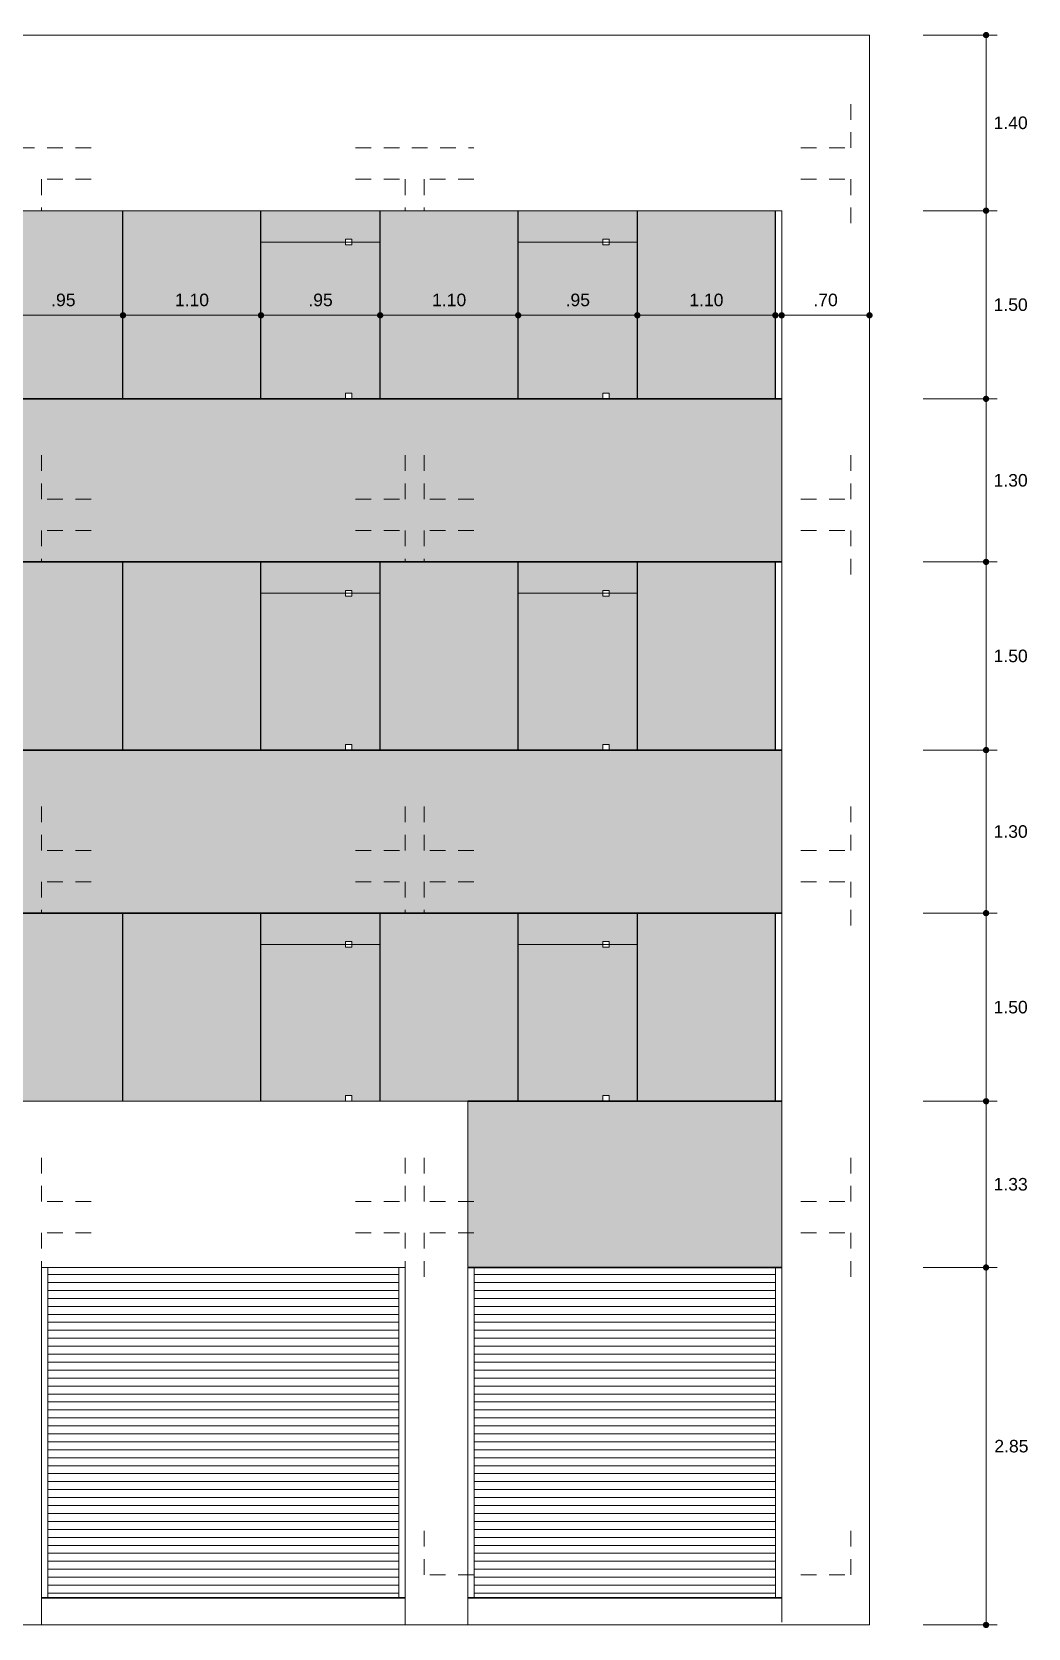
# Model space of a CAD drawing. Header units: millimetres. Extents: x 2178 to 2304, y 1220 to 1359.
# Drawn here: x 2273.49 to 2281.43, y 1283.8 to 1296.53 of the extents above; entities that cross this region are included whole.
import ezdxf

# ---------------------------------------------------------------- set-up
doc = ezdxf.new("R2010")
doc.units = ezdxf.units.MM
doc.linetypes.add('HIDDEN2', pattern=[0.1875, 0.125, -0.0625])
doc.layers.get('0').update_dxf_attribs({"lineweight": 0})
for name, color, linetype, lineweight in [('Pluma 0.10', 252, 'Continuous', 0), ('Pluma 0.30', 254, 'Continuous', 30), ('PLUMA 7', 10, 'Continuous', 0), ('Proy. Volado', 150, 'HIDDEN2', 5), ('VIDRIOS', 250, 'Continuous', 5)]:
    doc.layers.add(name, color=color, linetype=linetype, lineweight=lineweight)
doc.layers.add('Vidrio', color=150, linetype='Continuous')
doc.styles.add('ARIAL', font='arial.ttf')
doc.dimstyles.new('RPM 50', dxfattribs={"dimtxt": 0.1, "dimasz": 0.05, "dimexe": 0.0885, "dimexo": 0.1535, "dimgap": 0.071, "dimtad": 2, "dimtih": 1, "dimtoh": 1, "dimzin": 4, "dimdsep": 46, "dimtxsty": 'ARIAL', "dimblk": 'DOT', "dimcen": 0.4, "dimdle": 0.25, "dimclrd": 8, "dimclre": 8, "dimclrt": 9, "dimadec": 0, "dimazin": 0, "dimtfac": 1, "dimtix": 1, "dimtmove": 0, "dimatfit": 3, "dimldrblk": 'DOT', "dimfxl": 0.5, "dimfxlon": 1, "dimlwd": 0, "dimlwe": 0, "dimarcsym": 0})

# ---------------------------------------------------------------- blocks, each defined once
blk = doc.blocks.new('_DOT')
at = {"color": 0, "linetype": 'ByBlock'}
blk.add_line((-0.5, 0), (-1, 0), dxfattribs=at)
at = {"color": 0, "linetype": 'ByBlock', "const_width": 0.5}
blk.add_lwpolyline([(-0.25, 0, 1), (0.25, 0, 1)], format="xyb", close=True, dxfattribs=at)
blk = doc.blocks.new('*D1594')
at = {"color": 8, "lineweight": 0, "transparency": 16777216}
for p, q in [((2274.215, 1294.699), (2274.215, 1294.18)), ((2273.265, 1293.768), (2273.265, 1294.357)), ((2273.315, 1294.268), (2274.165, 1294.268))]:
    blk.add_line(p, q, dxfattribs=at)
at = {"layer": 'Defpoints', "color": 0, "transparency": 16777216}
for p in [(2274.215, 1294.852), (2274.215, 1294.268), (2273.265, 1293.602)]:
    blk.add_point(p, dxfattribs=at)
at = {"color": 8, "lineweight": 0, "transparency": 16777216, "xscale": 0.05, "yscale": 0.05, "zscale": 0.05, "rotation": 180}
blk.add_blockref('_DOT', (2273.265, 1294.268), dxfattribs=at)
at = {"color": 8, "lineweight": 0, "transparency": 16777216, "xscale": 0.05, "yscale": 0.05, "zscale": 0.05}
blk.add_blockref('_DOT', (2274.215, 1294.268), dxfattribs=at)
at = {"color": 9, "transparency": 16777216, "insert": (2273.74, 1294.39), "char_height": 0.1, "attachment_point": 5, "style": 'ARIAL'}
blk.add_mtext('.95', dxfattribs=at)
blk = doc.blocks.new('*D1595')
at = {"color": 8, "lineweight": 0, "transparency": 16777216}
for p, q in [((2274.215, 1293.768), (2274.215, 1294.357)), ((2274.265, 1294.268), (2275.265, 1294.268)), ((2275.315, 1293.768), (2275.315, 1294.357))]:
    blk.add_line(p, q, dxfattribs=at)
at = {"layer": 'Defpoints', "color": 0, "transparency": 16777216}
for p in [(2275.315, 1294.268), (2274.215, 1293.602), (2275.315, 1293.602)]:
    blk.add_point(p, dxfattribs=at)
at = {"color": 8, "lineweight": 0, "transparency": 16777216, "xscale": 0.05, "yscale": 0.05, "zscale": 0.05, "rotation": 180}
blk.add_blockref('_DOT', (2274.215, 1294.268), dxfattribs=at)
at = {"color": 8, "lineweight": 0, "transparency": 16777216, "xscale": 0.05, "yscale": 0.05, "zscale": 0.05}
blk.add_blockref('_DOT', (2275.315, 1294.268), dxfattribs=at)
at = {"color": 9, "transparency": 16777216, "insert": (2274.765, 1294.39), "char_height": 0.1, "attachment_point": 5, "style": 'ARIAL'}
blk.add_mtext('1.10', dxfattribs=at)
blk = doc.blocks.new('*D1596')
at = {"color": 8, "lineweight": 0, "transparency": 16777216}
for p, q in [((2276.265, 1294.699), (2276.265, 1294.18)), ((2275.315, 1293.768), (2275.315, 1294.357)), ((2275.365, 1294.268), (2276.215, 1294.268))]:
    blk.add_line(p, q, dxfattribs=at)
at = {"layer": 'Defpoints', "color": 0, "transparency": 16777216}
for p in [(2276.265, 1294.852), (2276.265, 1294.268), (2275.315, 1293.602)]:
    blk.add_point(p, dxfattribs=at)
at = {"color": 8, "lineweight": 0, "transparency": 16777216, "xscale": 0.05, "yscale": 0.05, "zscale": 0.05, "rotation": 180}
blk.add_blockref('_DOT', (2275.315, 1294.268), dxfattribs=at)
at = {"color": 8, "lineweight": 0, "transparency": 16777216, "xscale": 0.05, "yscale": 0.05, "zscale": 0.05}
blk.add_blockref('_DOT', (2276.265, 1294.268), dxfattribs=at)
at = {"color": 9, "transparency": 16777216, "insert": (2275.79, 1294.39), "char_height": 0.1, "attachment_point": 5, "style": 'ARIAL'}
blk.add_mtext('.95', dxfattribs=at)
blk = doc.blocks.new('*D1597')
at = {"color": 8, "lineweight": 0, "transparency": 16777216}
for p, q in [((2276.265, 1293.768), (2276.265, 1294.357)), ((2276.315, 1294.268), (2277.315, 1294.268)), ((2277.365, 1293.768), (2277.365, 1294.357))]:
    blk.add_line(p, q, dxfattribs=at)
at = {"layer": 'Defpoints', "color": 0, "transparency": 16777216}
for p in [(2277.365, 1294.268), (2276.265, 1293.602), (2277.365, 1293.602)]:
    blk.add_point(p, dxfattribs=at)
at = {"color": 8, "lineweight": 0, "transparency": 16777216, "xscale": 0.05, "yscale": 0.05, "zscale": 0.05, "rotation": 180}
blk.add_blockref('_DOT', (2276.265, 1294.268), dxfattribs=at)
at = {"color": 8, "lineweight": 0, "transparency": 16777216, "xscale": 0.05, "yscale": 0.05, "zscale": 0.05}
blk.add_blockref('_DOT', (2277.365, 1294.268), dxfattribs=at)
at = {"color": 9, "transparency": 16777216, "insert": (2276.815, 1294.39), "char_height": 0.1, "attachment_point": 5, "style": 'ARIAL'}
blk.add_mtext('1.10', dxfattribs=at)
blk = doc.blocks.new('*D1598')
at = {"color": 8, "lineweight": 0, "transparency": 16777216}
for p, q in [((2278.315, 1294.699), (2278.315, 1294.18)), ((2277.365, 1293.768), (2277.365, 1294.357)), ((2277.415, 1294.268), (2278.265, 1294.268))]:
    blk.add_line(p, q, dxfattribs=at)
at = {"layer": 'Defpoints', "color": 0, "transparency": 16777216}
for p in [(2278.315, 1294.852), (2278.315, 1294.268), (2277.365, 1293.602)]:
    blk.add_point(p, dxfattribs=at)
at = {"color": 8, "lineweight": 0, "transparency": 16777216, "xscale": 0.05, "yscale": 0.05, "zscale": 0.05, "rotation": 180}
blk.add_blockref('_DOT', (2277.365, 1294.268), dxfattribs=at)
at = {"color": 8, "lineweight": 0, "transparency": 16777216, "xscale": 0.05, "yscale": 0.05, "zscale": 0.05}
blk.add_blockref('_DOT', (2278.315, 1294.268), dxfattribs=at)
at = {"color": 9, "transparency": 16777216, "insert": (2277.84, 1294.39), "char_height": 0.1, "attachment_point": 5, "style": 'ARIAL'}
blk.add_mtext('.95', dxfattribs=at)
blk = doc.blocks.new('*D1599')
at = {"color": 8, "lineweight": 0, "transparency": 16777216}
for p, q in [((2278.315, 1293.768), (2278.315, 1294.357)), ((2278.365, 1294.268), (2279.365, 1294.268)), ((2279.415, 1293.768), (2279.415, 1294.357))]:
    blk.add_line(p, q, dxfattribs=at)
at = {"layer": 'Defpoints', "color": 0, "transparency": 16777216}
for p in [(2279.415, 1294.268), (2278.315, 1293.602), (2279.415, 1293.602)]:
    blk.add_point(p, dxfattribs=at)
at = {"color": 8, "lineweight": 0, "transparency": 16777216, "xscale": 0.05, "yscale": 0.05, "zscale": 0.05, "rotation": 180}
blk.add_blockref('_DOT', (2278.315, 1294.268), dxfattribs=at)
at = {"color": 8, "lineweight": 0, "transparency": 16777216, "xscale": 0.05, "yscale": 0.05, "zscale": 0.05}
blk.add_blockref('_DOT', (2279.415, 1294.268), dxfattribs=at)
at = {"color": 9, "transparency": 16777216, "insert": (2278.865, 1294.39), "char_height": 0.1, "attachment_point": 5, "style": 'ARIAL'}
blk.add_mtext('1.10', dxfattribs=at)
blk = doc.blocks.new('*D1600')
at = {"color": 8, "lineweight": 0, "transparency": 16777216}
for p, q in [((2279.465, 1294.268), (2279.465, 1294.357)), ((2280.115, 1294.268), (2279.515, 1294.268)), ((2280.165, 1294.268), (2280.165, 1294.357))]:
    blk.add_line(p, q, dxfattribs=at)
at = {"layer": 'Defpoints', "color": 0, "transparency": 16777216}
for p in [(2279.465, 1294.268), (2279.465, 1294.262), (2280.165, 1294.262)]:
    blk.add_point(p, dxfattribs=at)
at = {"color": 8, "lineweight": 0, "transparency": 16777216, "xscale": 0.05, "yscale": 0.05, "zscale": 0.05, "rotation": 180}
blk.add_blockref('_DOT', (2279.465, 1294.268), dxfattribs=at)
at = {"color": 8, "lineweight": 0, "transparency": 16777216, "xscale": 0.05, "yscale": 0.05, "zscale": 0.05}
blk.add_blockref('_DOT', (2280.165, 1294.268), dxfattribs=at)
at = {"color": 9, "transparency": 16777216, "insert": (2279.815, 1294.39), "char_height": 0.1, "attachment_point": 5, "style": 'ARIAL'}
blk.add_mtext('.70', dxfattribs=at)
blk = doc.blocks.new('*D1640')
at = {"color": 8, "lineweight": 0, "transparency": 16777216}
for p, q in [((2280.594, 1286.677), (2281.183, 1286.677)), ((2281.094, 1283.877), (2281.094, 1286.627)), ((2280.594, 1283.827), (2281.183, 1283.827))]:
    blk.add_line(p, q, dxfattribs=at)
at = {"layer": 'Defpoints', "color": 0, "transparency": 16777216}
for p in [(2279.465, 1286.677), (2281.094, 1286.677), (2280.165, 1283.827)]:
    blk.add_point(p, dxfattribs=at)
at = {"color": 8, "lineweight": 0, "transparency": 16777216, "xscale": 0.05, "yscale": 0.05, "zscale": 0.05}
for p, rotation in [((2281.094, 1286.677), 90), ((2281.094, 1283.827), 270)]:
    blk.add_blockref('_DOT', p, dxfattribs=dict(at, rotation=rotation))
at = {"color": 9, "transparency": 16777216, "insert": (2281.296, 1285.252), "char_height": 0.1, "attachment_point": 5, "style": 'ARIAL'}
blk.add_mtext('2.85', dxfattribs=at)
blk = doc.blocks.new('*D1641')
at = {"color": 8, "lineweight": 0, "transparency": 16777216}
for p, q in [((2280.594, 1288.002), (2281.183, 1288.002)), ((2281.094, 1286.727), (2281.094, 1287.952)), ((2280.594, 1286.677), (2281.183, 1286.677))]:
    blk.add_line(p, q, dxfattribs=at)
at = {"layer": 'Defpoints', "color": 0, "transparency": 16777216}
for p in [(2279.465, 1288.002), (2281.094, 1288.002), (2279.465, 1286.677)]:
    blk.add_point(p, dxfattribs=at)
at = {"color": 8, "lineweight": 0, "transparency": 16777216, "xscale": 0.05, "yscale": 0.05, "zscale": 0.05}
for p, rotation in [((2281.094, 1288.002), 90), ((2281.094, 1286.677), 270)]:
    blk.add_blockref('_DOT', p, dxfattribs=dict(at, rotation=rotation))
at = {"color": 9, "transparency": 16777216, "insert": (2281.29, 1287.34), "char_height": 0.1, "attachment_point": 5, "style": 'ARIAL'}
blk.add_mtext('1.33', dxfattribs=at)
blk = doc.blocks.new('*D1613')
at = {"color": 8, "lineweight": 0, "transparency": 16777216}
for p, q in [((2280.594, 1289.502), (2281.183, 1289.502)), ((2281.094, 1288.052), (2281.094, 1289.452)), ((2280.594, 1288.002), (2281.183, 1288.002))]:
    blk.add_line(p, q, dxfattribs=at)
at = {"layer": 'Defpoints', "color": 0, "transparency": 16777216}
for p in [(2279.465, 1289.502), (2281.094, 1289.502), (2279.465, 1288.002)]:
    blk.add_point(p, dxfattribs=at)
at = {"color": 8, "lineweight": 0, "transparency": 16777216, "xscale": 0.05, "yscale": 0.05, "zscale": 0.05}
for p, rotation in [((2281.094, 1289.502), 90), ((2281.094, 1288.002), 270)]:
    blk.add_blockref('_DOT', p, dxfattribs=dict(at, rotation=rotation))
at = {"color": 9, "transparency": 16777216, "insert": (2281.29, 1288.752), "char_height": 0.1, "attachment_point": 5, "style": 'ARIAL'}
blk.add_mtext('1.50', dxfattribs=at)
blk = doc.blocks.new('*D1614')
at = {"color": 8, "lineweight": 0, "transparency": 16777216}
for p, q in [((2280.594, 1290.802), (2281.183, 1290.802)), ((2281.094, 1289.552), (2281.094, 1290.752)), ((2280.594, 1289.502), (2281.183, 1289.502))]:
    blk.add_line(p, q, dxfattribs=at)
at = {"layer": 'Defpoints', "color": 0, "transparency": 16777216}
for p in [(2279.465, 1290.802), (2281.094, 1290.802), (2279.465, 1289.502)]:
    blk.add_point(p, dxfattribs=at)
at = {"color": 8, "lineweight": 0, "transparency": 16777216, "xscale": 0.05, "yscale": 0.05, "zscale": 0.05}
for p, rotation in [((2281.094, 1290.802), 90), ((2281.094, 1289.502), 270)]:
    blk.add_blockref('_DOT', p, dxfattribs=dict(at, rotation=rotation))
at = {"color": 9, "transparency": 16777216, "insert": (2281.29, 1290.152), "char_height": 0.1, "attachment_point": 5, "style": 'ARIAL'}
blk.add_mtext('1.30', dxfattribs=at)
blk = doc.blocks.new('*D1615')
at = {"color": 8, "lineweight": 0, "transparency": 16777216}
for p, q in [((2280.594, 1292.302), (2281.183, 1292.302)), ((2281.094, 1290.852), (2281.094, 1292.252)), ((2280.594, 1290.802), (2281.183, 1290.802))]:
    blk.add_line(p, q, dxfattribs=at)
at = {"layer": 'Defpoints', "color": 0, "transparency": 16777216}
for p in [(2279.465, 1292.302), (2281.094, 1292.302), (2279.465, 1290.802)]:
    blk.add_point(p, dxfattribs=at)
at = {"color": 8, "lineweight": 0, "transparency": 16777216, "xscale": 0.05, "yscale": 0.05, "zscale": 0.05}
for p, rotation in [((2281.094, 1292.302), 90), ((2281.094, 1290.802), 270)]:
    blk.add_blockref('_DOT', p, dxfattribs=dict(at, rotation=rotation))
at = {"color": 9, "transparency": 16777216, "insert": (2281.29, 1291.552), "char_height": 0.1, "attachment_point": 5, "style": 'ARIAL'}
blk.add_mtext('1.50', dxfattribs=at)
blk = doc.blocks.new('*D1616')
at = {"color": 8, "lineweight": 0, "transparency": 16777216}
for p, q in [((2280.594, 1293.602), (2281.183, 1293.602)), ((2281.094, 1292.352), (2281.094, 1293.552)), ((2280.594, 1292.302), (2281.183, 1292.302))]:
    blk.add_line(p, q, dxfattribs=at)
at = {"layer": 'Defpoints', "color": 0, "transparency": 16777216}
for p in [(2279.465, 1293.602), (2281.094, 1293.602), (2279.465, 1292.302)]:
    blk.add_point(p, dxfattribs=at)
at = {"color": 8, "lineweight": 0, "transparency": 16777216, "xscale": 0.05, "yscale": 0.05, "zscale": 0.05}
for p, rotation in [((2281.094, 1293.602), 90), ((2281.094, 1292.302), 270)]:
    blk.add_blockref('_DOT', p, dxfattribs=dict(at, rotation=rotation))
at = {"color": 9, "transparency": 16777216, "insert": (2281.29, 1292.952), "char_height": 0.1, "attachment_point": 5, "style": 'ARIAL'}
blk.add_mtext('1.30', dxfattribs=at)
blk = doc.blocks.new('*D1617')
at = {"color": 8, "lineweight": 0, "transparency": 16777216}
for p, q in [((2280.594, 1295.102), (2281.183, 1295.102)), ((2281.094, 1293.652), (2281.094, 1295.052)), ((2280.594, 1293.602), (2281.183, 1293.602))]:
    blk.add_line(p, q, dxfattribs=at)
at = {"layer": 'Defpoints', "color": 0, "transparency": 16777216}
for p in [(2279.465, 1295.102), (2281.094, 1295.102), (2279.465, 1293.602)]:
    blk.add_point(p, dxfattribs=at)
at = {"color": 8, "lineweight": 0, "transparency": 16777216, "xscale": 0.05, "yscale": 0.05, "zscale": 0.05}
for p, rotation in [((2281.094, 1295.102), 90), ((2281.094, 1293.602), 270)]:
    blk.add_blockref('_DOT', p, dxfattribs=dict(at, rotation=rotation))
at = {"color": 9, "transparency": 16777216, "insert": (2281.29, 1294.352), "char_height": 0.1, "attachment_point": 5, "style": 'ARIAL'}
blk.add_mtext('1.50', dxfattribs=at)
blk = doc.blocks.new('*D1618')
at = {"color": 8, "lineweight": 0, "transparency": 16777216}
for p, q in [((2280.594, 1296.502), (2281.183, 1296.502)), ((2281.094, 1295.152), (2281.094, 1296.452)), ((2280.594, 1295.102), (2281.183, 1295.102))]:
    blk.add_line(p, q, dxfattribs=at)
at = {"layer": 'Defpoints', "color": 0, "transparency": 16777216}
for p in [(2280.165, 1296.502), (2281.094, 1296.502), (2279.465, 1295.102)]:
    blk.add_point(p, dxfattribs=at)
at = {"color": 8, "lineweight": 0, "transparency": 16777216, "xscale": 0.05, "yscale": 0.05, "zscale": 0.05}
for p, rotation in [((2281.094, 1296.502), 90), ((2281.094, 1295.102), 270)]:
    blk.add_blockref('_DOT', p, dxfattribs=dict(at, rotation=rotation))
at = {"color": 9, "transparency": 16777216, "insert": (2281.29, 1295.802), "char_height": 0.1, "attachment_point": 5, "style": 'ARIAL'}
blk.add_mtext('1.40', dxfattribs=at)

msp = doc.modelspace()

# ---------------------------------------------------------------- hatches: boundary and pattern name
at = {"layer": 'Pluma 0.10'}
h = msp.add_hatch(dxfattribs=at)
h.set_pattern_fill('AR-SAND', color=256, scale=0.006)
h.set_pattern_definition([(37.5, (1149.886, -458.04187), (-0.009600188, 0.293647942), [0, -0.231648, 0, -0.25908, 0, -0.24765]), (7.5, (1149.886, -458.04187), (0.26971397, 0.43009506), [0, -0.124968, 0, -0.208788, 0, -0.08001]), (327.5, (1149.69855, -458.04187), (0.474595422, 0.00086231), [0, -0.0762, 0, -0.27432, 0, -0.35814]), (317.5, (1149.69855, -458.04187), (0.45813387, 0.13375759), [0, -0.0381, 0, -0.179832, 0, -0.20574])])
h.paths.add_polyline_path([(2279.465, 1286.677), (2279.465, 1288.002), (2276.965, 1288.002), (2276.965, 1286.677)])
h.paths.add_polyline_path([(2273.065, 1286.677), (2273.065, 1288.002), (2268.015, 1288.002), (2268.015, 1286.677)])
h.paths.add_polyline_path([(2279.465, 1289.502), (2279.465, 1290.802), (2268.015, 1290.802), (2268.015, 1289.502)])
h.paths.add_polyline_path([(2279.465, 1292.302), (2279.465, 1293.602), (2268.015, 1293.602), (2268.015, 1292.302)])
h = msp.add_hatch(dxfattribs=at)
h.set_pattern_fill('LINE', color=256, scale=0.02)
h.set_pattern_definition([(0, (1149.886006, -458.04187), (0, 0.0635), [])])
h.paths.add_polyline_path([(2273.615, 1286.677), (2273.615, 1284.044), (2276.415, 1284.044), (2276.415, 1286.677)])
h.paths.add_polyline_path([(2277.015, 1286.677), (2277.015, 1284.044), (2279.415, 1284.044), (2279.415, 1286.677)])
at = {"layer": 'VIDRIOS'}
h = msp.add_hatch(color=256, dxfattribs=at)
h.set_gradient(color1=(157, 154, 158), rotation=45, one_color=1, tint=1, name='HEMISPHERICAL')
h.paths.add_polyline_path([(2269.165, 1295.102), (2268.065, 1295.102), (2268.065, 1293.602), (2269.165, 1293.602)])
h.paths.add_polyline_path([(2270.115, 1294.852), (2269.44, 1294.852), (2269.44, 1294.83), (2269.39, 1294.83), (2269.39, 1294.852), (2269.165, 1294.852), (2269.165, 1293.602), (2269.39, 1293.602), (2269.39, 1293.647), (2269.44, 1293.647), (2269.44, 1293.602), (2270.115, 1293.602)])
h.paths.add_polyline_path([(2270.115, 1295.102), (2269.165, 1295.102), (2269.165, 1294.852), (2269.39, 1294.852), (2269.39, 1294.875), (2269.44, 1294.875), (2269.44, 1294.852), (2270.115, 1294.852)])
h.paths.add_polyline_path([(2271.215, 1295.102), (2270.115, 1295.102), (2270.115, 1294.852), (2270.115, 1293.602), (2271.215, 1293.602)])
h.paths.add_polyline_path([(2272.165, 1294.852), (2271.49, 1294.852), (2271.49, 1294.83), (2271.44, 1294.83), (2271.44, 1294.852), (2271.215, 1294.852), (2271.215, 1293.602), (2271.44, 1293.602), (2271.44, 1293.647), (2271.49, 1293.647), (2271.49, 1293.602), (2272.165, 1293.602)])
h.paths.add_polyline_path([(2272.165, 1295.102), (2271.215, 1295.102), (2271.215, 1294.852), (2271.44, 1294.852), (2271.44, 1294.875), (2271.49, 1294.875), (2271.49, 1294.852), (2272.165, 1294.852)])
h.paths.add_polyline_path([(2273.265, 1295.102), (2272.165, 1295.102), (2272.165, 1293.602), (2273.065, 1293.602), (2273.265, 1293.602)])
h.paths.add_polyline_path([(2274.215, 1295.102), (2273.265, 1295.102), (2273.265, 1293.602), (2274.215, 1293.602)])
h.paths.add_polyline_path([(2275.315, 1295.102), (2274.215, 1295.102), (2274.215, 1293.602), (2275.315, 1293.602)])
h.paths.add_polyline_path([(2276.265, 1294.852), (2276.04, 1294.852), (2276.04, 1294.83), (2275.99, 1294.83), (2275.99, 1294.852), (2275.315, 1294.852), (2275.315, 1293.602), (2275.99, 1293.602), (2275.99, 1293.647), (2276.04, 1293.647), (2276.04, 1293.602), (2276.265, 1293.602)])
h.paths.add_polyline_path([(2276.265, 1295.102), (2275.315, 1295.102), (2275.315, 1294.852), (2275.99, 1294.852), (2275.99, 1294.875), (2276.04, 1294.875), (2276.04, 1294.852), (2276.265, 1294.852)])
h.paths.add_polyline_path([(2277.365, 1295.102), (2276.265, 1295.102), (2276.265, 1294.852), (2276.265, 1293.602), (2276.965, 1293.602), (2277.365, 1293.602)])
h.paths.add_polyline_path([(2278.315, 1294.852), (2278.09, 1294.852), (2278.09, 1294.83), (2278.04, 1294.83), (2278.04, 1294.852), (2277.365, 1294.852), (2277.365, 1293.602), (2278.04, 1293.602), (2278.04, 1293.647), (2278.09, 1293.647), (2278.09, 1293.602), (2278.315, 1293.602)])
h.paths.add_polyline_path([(2278.315, 1295.102), (2277.365, 1295.102), (2277.365, 1294.852), (2278.04, 1294.852), (2278.04, 1294.875), (2278.09, 1294.875), (2278.09, 1294.852), (2278.315, 1294.852)])
h.paths.add_polyline_path([(2279.415, 1295.102), (2278.315, 1295.102), (2278.315, 1294.852), (2278.315, 1293.602), (2279.415, 1293.602)])
h = msp.add_hatch(color=256, dxfattribs=at)
h.set_gradient(color1=(157, 154, 158), rotation=45, one_color=1, tint=1, name='HEMISPHERICAL')
h.paths.add_polyline_path([(2269.165, 1292.302), (2268.065, 1292.302), (2268.065, 1290.802), (2269.165, 1290.802)])
h.paths.add_polyline_path([(2270.115, 1292.052), (2269.44, 1292.052), (2269.44, 1292.03), (2269.39, 1292.03), (2269.39, 1292.052), (2269.165, 1292.052), (2269.165, 1290.802), (2269.39, 1290.802), (2269.39, 1290.847), (2269.44, 1290.847), (2269.44, 1290.802), (2270.115, 1290.802)])
h.paths.add_polyline_path([(2270.115, 1292.302), (2269.165, 1292.302), (2269.165, 1292.052), (2269.39, 1292.052), (2269.39, 1292.075), (2269.44, 1292.075), (2269.44, 1292.052), (2270.115, 1292.052)])
h.paths.add_polyline_path([(2271.215, 1292.302), (2270.115, 1292.302), (2270.115, 1292.052), (2270.115, 1290.802), (2271.215, 1290.802)])
h.paths.add_polyline_path([(2272.165, 1292.052), (2271.49, 1292.052), (2271.49, 1292.03), (2271.44, 1292.03), (2271.44, 1292.052), (2271.215, 1292.052), (2271.215, 1290.802), (2271.44, 1290.802), (2271.44, 1290.847), (2271.49, 1290.847), (2271.49, 1290.802), (2272.165, 1290.802)])
h.paths.add_polyline_path([(2272.165, 1292.302), (2271.215, 1292.302), (2271.215, 1292.052), (2271.44, 1292.052), (2271.44, 1292.075), (2271.49, 1292.075), (2271.49, 1292.052), (2272.165, 1292.052)])
h.paths.add_polyline_path([(2273.265, 1292.302), (2272.165, 1292.302), (2272.165, 1290.802), (2273.065, 1290.802), (2273.265, 1290.802)])
h.paths.add_polyline_path([(2274.215, 1292.302), (2273.265, 1292.302), (2273.265, 1290.802), (2274.215, 1290.802)])
h.paths.add_polyline_path([(2275.315, 1292.302), (2274.215, 1292.302), (2274.215, 1290.802), (2275.315, 1290.802)])
h.paths.add_polyline_path([(2276.265, 1292.052), (2276.04, 1292.052), (2276.04, 1292.03), (2275.99, 1292.03), (2275.99, 1292.052), (2275.315, 1292.052), (2275.315, 1290.802), (2275.99, 1290.802), (2275.99, 1290.847), (2276.04, 1290.847), (2276.04, 1290.802), (2276.265, 1290.802)])
h.paths.add_polyline_path([(2276.265, 1292.302), (2275.315, 1292.302), (2275.315, 1292.052), (2275.99, 1292.052), (2275.99, 1292.075), (2276.04, 1292.075), (2276.04, 1292.052), (2276.265, 1292.052)])
h.paths.add_polyline_path([(2277.365, 1292.302), (2276.265, 1292.302), (2276.265, 1292.052), (2276.265, 1290.802), (2276.965, 1290.802), (2277.365, 1290.802)])
h.paths.add_polyline_path([(2278.315, 1292.052), (2278.09, 1292.052), (2278.09, 1292.03), (2278.04, 1292.03), (2278.04, 1292.052), (2277.365, 1292.052), (2277.365, 1290.802), (2278.04, 1290.802), (2278.04, 1290.847), (2278.09, 1290.847), (2278.09, 1290.802), (2278.315, 1290.802)])
h.paths.add_polyline_path([(2278.315, 1292.302), (2277.365, 1292.302), (2277.365, 1292.052), (2278.04, 1292.052), (2278.04, 1292.075), (2278.09, 1292.075), (2278.09, 1292.052), (2278.315, 1292.052)])
h.paths.add_polyline_path([(2279.415, 1292.302), (2278.315, 1292.302), (2278.315, 1292.052), (2278.315, 1290.802), (2279.415, 1290.802)])
h = msp.add_hatch(color=256, dxfattribs=at)
h.set_gradient(color1=(157, 154, 158), rotation=45, one_color=1, tint=1, name='HEMISPHERICAL')
h.paths.add_polyline_path([(2269.165, 1289.502), (2268.065, 1289.502), (2268.065, 1288.002), (2269.165, 1288.002)])
h.paths.add_polyline_path([(2270.115, 1289.252), (2269.44, 1289.252), (2269.44, 1289.23), (2269.39, 1289.23), (2269.39, 1289.252), (2269.165, 1289.252), (2269.165, 1288.002), (2269.39, 1288.002), (2269.39, 1288.047), (2269.44, 1288.047), (2269.44, 1288.002), (2270.115, 1288.002)])
h.paths.add_polyline_path([(2270.115, 1289.502), (2269.165, 1289.502), (2269.165, 1289.252), (2269.39, 1289.252), (2269.39, 1289.275), (2269.44, 1289.275), (2269.44, 1289.252), (2270.115, 1289.252)])
h.paths.add_polyline_path([(2271.215, 1289.502), (2270.115, 1289.502), (2270.115, 1289.252), (2270.115, 1288.002), (2271.215, 1288.002)])
h.paths.add_polyline_path([(2272.165, 1289.252), (2271.49, 1289.252), (2271.49, 1289.23), (2271.44, 1289.23), (2271.44, 1289.252), (2271.215, 1289.252), (2271.215, 1288.002), (2271.44, 1288.002), (2271.44, 1288.047), (2271.49, 1288.047), (2271.49, 1288.002), (2272.165, 1288.002)])
h.paths.add_polyline_path([(2272.165, 1289.502), (2271.215, 1289.502), (2271.215, 1289.252), (2271.44, 1289.252), (2271.44, 1289.275), (2271.49, 1289.275), (2271.49, 1289.252), (2272.165, 1289.252)])
h.paths.add_polyline_path([(2273.265, 1289.502), (2272.165, 1289.502), (2272.165, 1288.002), (2273.065, 1288.002), (2273.265, 1288.002)])
h.paths.add_polyline_path([(2274.215, 1289.502), (2273.265, 1289.502), (2273.265, 1288.002), (2274.215, 1288.002)])
h.paths.add_polyline_path([(2275.315, 1289.502), (2274.215, 1289.502), (2274.215, 1288.002), (2275.315, 1288.002)])
h.paths.add_polyline_path([(2276.265, 1289.252), (2276.04, 1289.252), (2276.04, 1289.23), (2275.99, 1289.23), (2275.99, 1289.252), (2275.315, 1289.252), (2275.315, 1288.002), (2275.99, 1288.002), (2275.99, 1288.047), (2276.04, 1288.047), (2276.04, 1288.002), (2276.265, 1288.002)])
h.paths.add_polyline_path([(2276.265, 1289.502), (2275.315, 1289.502), (2275.315, 1289.252), (2275.99, 1289.252), (2275.99, 1289.275), (2276.04, 1289.275), (2276.04, 1289.252), (2276.265, 1289.252)])
h.paths.add_polyline_path([(2277.365, 1289.502), (2276.265, 1289.502), (2276.265, 1289.252), (2276.265, 1288.002), (2276.965, 1288.002), (2277.365, 1288.002)])
h.paths.add_polyline_path([(2278.315, 1289.252), (2278.09, 1289.252), (2278.09, 1289.23), (2278.04, 1289.23), (2278.04, 1289.252), (2277.365, 1289.252), (2277.365, 1288.002), (2278.04, 1288.002), (2278.04, 1288.047), (2278.09, 1288.047), (2278.09, 1288.002), (2278.315, 1288.002)])
h.paths.add_polyline_path([(2278.315, 1289.502), (2277.365, 1289.502), (2277.365, 1289.252), (2278.04, 1289.252), (2278.04, 1289.275), (2278.09, 1289.275), (2278.09, 1289.252), (2278.315, 1289.252)])
h.paths.add_polyline_path([(2279.415, 1289.502), (2278.315, 1289.502), (2278.315, 1289.252), (2278.315, 1288.002), (2279.415, 1288.002)])

# ---------------------------------------------------------------- linework, layer by layer
for points in [[(2273.615, 1286.677), (2273.615, 1284.044)], [(2276.415, 1286.677), (2276.415, 1284.044)], [(2277.015, 1286.677), (2277.015, 1284.044)], [(2279.415, 1286.677), (2279.415, 1284.044)], [(2280.165, 1283.827), (2264.595, 1283.827)]]:
    msp.add_lwpolyline(points)
at = {"layer": 'Pluma 0.10'}
for p, q in [((2276.04, 1294.875), (2275.99, 1294.875)), ((2275.99, 1294.875), (2275.99, 1294.83)), ((2276.04, 1294.875), (2275.99, 1294.875)), ((2275.99, 1294.875), (2275.99, 1294.83)), ((2275.99, 1294.83), (2276.04, 1294.83)), ((2275.99, 1294.83), (2276.04, 1294.83)), ((2276.04, 1294.83), (2276.04, 1294.875)), ((2276.04, 1294.83), (2276.04, 1294.875)), ((2278.09, 1294.875), (2278.04, 1294.875)), ((2278.04, 1294.875), (2278.04, 1294.83)), ((2278.09, 1294.875), (2278.04, 1294.875)), ((2278.04, 1294.875), (2278.04, 1294.83)), ((2278.04, 1294.83), (2278.09, 1294.83)), ((2278.04, 1294.83), (2278.09, 1294.83)), ((2278.09, 1294.83), (2278.09, 1294.875)), ((2278.09, 1294.83), (2278.09, 1294.875)), ((2276.04, 1293.647), (2275.99, 1293.647)), ((2275.99, 1293.647), (2275.99, 1293.602)), ((2276.04, 1293.647), (2275.99, 1293.647)), ((2275.99, 1293.647), (2275.99, 1293.602)), ((2276.04, 1293.602), (2276.04, 1293.647)), ((2276.04, 1293.602), (2276.04, 1293.647)), ((2278.09, 1293.647), (2278.04, 1293.647)), ((2278.04, 1293.647), (2278.04, 1293.602)), ((2278.09, 1293.647), (2278.04, 1293.647)), ((2278.04, 1293.647), (2278.04, 1293.602)), ((2278.09, 1293.602), (2278.09, 1293.647)), ((2278.09, 1293.602), (2278.09, 1293.647)), ((2276.04, 1292.075), (2275.99, 1292.075)), ((2275.99, 1292.075), (2275.99, 1292.03)), ((2276.04, 1292.075), (2275.99, 1292.075)), ((2275.99, 1292.075), (2275.99, 1292.03)), ((2275.99, 1292.03), (2276.04, 1292.03)), ((2275.99, 1292.03), (2276.04, 1292.03)), ((2276.04, 1292.03), (2276.04, 1292.075)), ((2276.04, 1292.03), (2276.04, 1292.075)), ((2278.09, 1292.075), (2278.04, 1292.075)), ((2278.04, 1292.075), (2278.04, 1292.03)), ((2278.09, 1292.075), (2278.04, 1292.075)), ((2278.04, 1292.075), (2278.04, 1292.03)), ((2278.04, 1292.03), (2278.09, 1292.03)), ((2278.04, 1292.03), (2278.09, 1292.03)), ((2278.09, 1292.03), (2278.09, 1292.075)), ((2278.09, 1292.03), (2278.09, 1292.075)), ((2276.04, 1290.847), (2275.99, 1290.847)), ((2275.99, 1290.847), (2275.99, 1290.802)), ((2276.04, 1290.847), (2275.99, 1290.847)), ((2275.99, 1290.847), (2275.99, 1290.802)), ((2276.04, 1290.802), (2276.04, 1290.847)), ((2276.04, 1290.802), (2276.04, 1290.847)), ((2278.09, 1290.847), (2278.04, 1290.847)), ((2278.04, 1290.847), (2278.04, 1290.802)), ((2278.09, 1290.847), (2278.04, 1290.847)), ((2278.04, 1290.847), (2278.04, 1290.802)), ((2278.09, 1290.802), (2278.09, 1290.847)), ((2278.09, 1290.802), (2278.09, 1290.847)), ((2276.04, 1289.275), (2275.99, 1289.275)), ((2275.99, 1289.275), (2275.99, 1289.23)), ((2276.04, 1289.275), (2275.99, 1289.275)), ((2275.99, 1289.275), (2275.99, 1289.23)), ((2275.99, 1289.23), (2276.04, 1289.23)), ((2275.99, 1289.23), (2276.04, 1289.23)), ((2276.04, 1289.23), (2276.04, 1289.275)), ((2276.04, 1289.23), (2276.04, 1289.275)), ((2278.09, 1289.275), (2278.04, 1289.275)), ((2278.04, 1289.275), (2278.04, 1289.23)), ((2278.09, 1289.275), (2278.04, 1289.275)), ((2278.04, 1289.275), (2278.04, 1289.23)), ((2278.04, 1289.23), (2278.09, 1289.23)), ((2278.04, 1289.23), (2278.09, 1289.23)), ((2278.09, 1289.23), (2278.09, 1289.275)), ((2278.09, 1289.23), (2278.09, 1289.275)), ((2276.04, 1288.047), (2275.99, 1288.047)), ((2275.99, 1288.047), (2275.99, 1288.002)), ((2276.04, 1288.047), (2275.99, 1288.047)), ((2275.99, 1288.047), (2275.99, 1288.002)), ((2276.04, 1288.002), (2276.04, 1288.047)), ((2276.04, 1288.002), (2276.04, 1288.047)), ((2278.09, 1288.047), (2278.04, 1288.047)), ((2278.04, 1288.047), (2278.04, 1288.002)), ((2278.09, 1288.047), (2278.04, 1288.047)), ((2278.04, 1288.047), (2278.04, 1288.002)), ((2278.09, 1288.002), (2278.09, 1288.047)), ((2278.09, 1288.002), (2278.09, 1288.047))]:
    msp.add_line(p, q, dxfattribs=at)
for points in [[(2275.315, 1294.852), (2276.265, 1294.852)], [(2277.365, 1294.852), (2278.315, 1294.852)], [(2275.315, 1292.052), (2276.265, 1292.052)], [(2277.365, 1292.052), (2278.315, 1292.052)], [(2275.315, 1289.252), (2276.265, 1289.252)], [(2277.365, 1289.252), (2278.315, 1289.252)]]:
    msp.add_lwpolyline(points, dxfattribs=at)
at = {"layer": 'Pluma 0.30'}
for points in [[(2268.015, 1293.602), (2279.465, 1293.602)], [(2276.965, 1293.602), (2279.465, 1293.602)], [(2268.015, 1292.302), (2279.465, 1292.302)], [(2268.015, 1290.802), (2279.465, 1290.802)], [(2276.965, 1290.802), (2279.465, 1290.802)], [(2268.015, 1289.502), (2279.465, 1289.502)], [(2276.965, 1288.002), (2279.465, 1288.002)], [(2276.965, 1286.677), (2279.465, 1286.677)], [(2273.565, 1284.044), (2276.465, 1284.044)], [(2276.965, 1284.044), (2279.465, 1284.044)]]:
    msp.add_lwpolyline(points, dxfattribs=at)
at = {"layer": 'PLUMA 7'}
for points in [[(2267.315, 1296.502), (2280.165, 1296.502)], [(2280.165, 1296.502), (2280.165, 1283.827)], [(2268.015, 1295.102), (2279.465, 1295.102)], [(2279.465, 1295.102), (2279.465, 1283.849)], [(2273.065, 1288.002), (2276.965, 1288.002)], [(2276.965, 1288.002), (2276.965, 1283.827)], [(2273.565, 1286.677), (2273.565, 1283.827)], [(2273.565, 1286.677), (2276.465, 1286.677)], [(2276.465, 1286.677), (2276.465, 1283.827)]]:
    msp.add_lwpolyline(points, dxfattribs=at)
at = {"layer": 'Proy. Volado'}
for p, q in [((2280.015, 1295.602), (2280.015, 1296.029)), ((2273.961, 1295.602), (2273.018, 1295.602)), ((2276.068, 1295.602), (2277.011, 1295.602)), ((2279.618, 1295.602), (2280.015, 1295.602)), ((2273.961, 1295.352), (2273.565, 1295.352)), ((2273.565, 1295.352), (2273.565, 1295.102)), ((2276.068, 1295.352), (2276.465, 1295.352)), ((2276.465, 1295.352), (2276.465, 1295.102)), ((2277.011, 1295.352), (2276.615, 1295.352)), ((2276.615, 1295.352), (2276.615, 1295.102)), ((2279.618, 1295.352), (2280.015, 1295.352)), ((2280.015, 1295.352), (2280.015, 1294.925)), ((2273.565, 1292.802), (2273.565, 1293.229)), ((2276.465, 1292.802), (2276.465, 1293.229)), ((2276.615, 1292.802), (2276.615, 1293.229)), ((2280.015, 1292.802), (2280.015, 1293.229)), ((2273.961, 1292.802), (2273.565, 1292.802)), ((2276.068, 1292.802), (2276.465, 1292.802)), ((2277.011, 1292.802), (2276.615, 1292.802)), ((2279.618, 1292.802), (2280.015, 1292.802)), ((2273.961, 1292.552), (2273.565, 1292.552)), ((2273.565, 1292.552), (2273.565, 1292.302)), ((2276.068, 1292.552), (2276.465, 1292.552)), ((2276.465, 1292.552), (2276.465, 1292.302)), ((2277.011, 1292.552), (2276.615, 1292.552)), ((2276.615, 1292.552), (2276.615, 1292.302)), ((2279.618, 1292.552), (2280.015, 1292.552)), ((2280.015, 1292.552), (2280.015, 1292.125)), ((2273.565, 1290.002), (2273.565, 1290.429)), ((2276.465, 1290.002), (2276.465, 1290.429)), ((2276.615, 1290.002), (2276.615, 1290.429)), ((2280.015, 1290.002), (2280.015, 1290.429)), ((2273.961, 1290.002), (2273.565, 1290.002)), ((2276.068, 1290.002), (2276.465, 1290.002)), ((2277.011, 1290.002), (2276.615, 1290.002)), ((2279.618, 1290.002), (2280.015, 1290.002)), ((2273.961, 1289.752), (2273.565, 1289.752)), ((2273.565, 1289.752), (2273.565, 1289.502)), ((2276.068, 1289.752), (2276.465, 1289.752)), ((2276.465, 1289.752), (2276.465, 1289.502)), ((2277.011, 1289.752), (2276.615, 1289.752)), ((2276.615, 1289.752), (2276.615, 1289.502)), ((2279.618, 1289.752), (2280.015, 1289.752)), ((2280.015, 1289.752), (2280.015, 1289.325)), ((2273.565, 1287.202), (2273.565, 1287.629)), ((2276.465, 1287.202), (2276.465, 1287.629)), ((2276.615, 1287.202), (2276.615, 1287.629)), ((2280.015, 1287.202), (2280.015, 1287.629)), ((2273.961, 1287.202), (2273.565, 1287.202)), ((2276.068, 1287.202), (2276.465, 1287.202)), ((2277.011, 1287.202), (2276.615, 1287.202)), ((2279.618, 1287.202), (2280.015, 1287.202)), ((2273.961, 1286.952), (2273.565, 1286.952)), ((2273.565, 1286.952), (2273.565, 1286.525)), ((2276.068, 1286.952), (2276.465, 1286.952)), ((2276.465, 1286.952), (2276.465, 1286.525)), ((2277.011, 1286.952), (2276.615, 1286.952)), ((2276.615, 1286.952), (2276.615, 1286.525)), ((2279.618, 1286.952), (2280.015, 1286.952)), ((2280.015, 1286.952), (2280.015, 1286.525)), ((2276.615, 1284.227), (2276.615, 1284.654)), ((2276.615, 1284.227), (2276.615, 1284.654)), ((2280.015, 1284.227), (2280.015, 1284.654)), ((2277.011, 1284.227), (2276.615, 1284.227)), ((2277.011, 1284.227), (2276.615, 1284.227)), ((2279.618, 1284.227), (2280.015, 1284.227))]:
    msp.add_line(p, q, dxfattribs=at)
at = {"layer": 'Vidrio'}
for points in [[(2274.215, 1293.602), (2274.215, 1295.102)], [(2275.315, 1293.602), (2275.315, 1295.102)], [(2276.265, 1293.602), (2276.265, 1295.102)], [(2277.365, 1293.602), (2277.365, 1295.102)], [(2278.315, 1293.602), (2278.315, 1295.102)], [(2279.415, 1293.602), (2279.415, 1295.102)], [(2274.215, 1290.802), (2274.215, 1292.302)], [(2275.315, 1290.802), (2275.315, 1292.302)], [(2276.265, 1290.802), (2276.265, 1292.302)], [(2277.365, 1290.802), (2277.365, 1292.302)], [(2278.315, 1290.802), (2278.315, 1292.302)], [(2279.415, 1290.802), (2279.415, 1292.302)], [(2274.215, 1288.002), (2274.215, 1289.502)], [(2275.315, 1288.002), (2275.315, 1289.502)], [(2276.265, 1288.002), (2276.265, 1289.502)], [(2277.365, 1288.002), (2277.365, 1289.502)], [(2278.315, 1288.002), (2278.315, 1289.502)], [(2279.415, 1288.002), (2279.415, 1289.502)]]:
    msp.add_lwpolyline(points, dxfattribs=at)

# ---------------------------------------------------------------- dimensions: what is measured, and where the dimension line sits
for base, p1, p2, picture, middle in [((2281.094, 1296.502), (2279.465, 1295.102), (2280.165, 1296.502), '*D1618', (2281.29, 1295.802)), ((2281.094, 1295.102), (2279.465, 1293.602), (2279.465, 1295.102), '*D1617', (2281.29, 1294.352)), ((2281.094, 1293.602), (2279.465, 1292.302), (2279.465, 1293.602), '*D1616', (2281.29, 1292.952)), ((2281.094, 1292.302), (2279.465, 1290.802), (2279.465, 1292.302), '*D1615', (2281.29, 1291.552)), ((2281.094, 1290.802), (2279.465, 1289.502), (2279.465, 1290.802), '*D1614', (2281.29, 1290.152)), ((2281.094, 1289.502), (2279.465, 1288.002), (2279.465, 1289.502), '*D1613', (2281.29, 1288.752)), ((2281.09415538, 1288.002165386), (2279.464574691, 1286.677165386), (2279.464574691, 1288.002165386), '*D1641', (2281.290325913, 1287.339665386))]:
    dim = msp.add_linear_dim(base=base, p1=p1, p2=p2, angle=90, dimstyle='RPM 50', override={"dimtmove": 1})
    dim.commit()
    dim.dimension.update_dxf_attribs({"geometry": picture, "text_midpoint": middle})
for base, p1, p2, picture, middle in [((2274.215, 1294.268), (2273.265, 1293.602), (2274.215, 1294.852), '*D1594', (2273.74, 1294.39)), ((2276.265, 1294.268), (2275.315, 1293.602), (2276.265, 1294.852), '*D1596', (2275.79, 1294.39)), ((2278.315, 1294.268), (2277.365, 1293.602), (2278.315, 1294.852), '*D1598', (2277.84, 1294.39))]:
    dim = msp.add_linear_dim(base=base, p1=p1, p2=p2, dimstyle='RPM 50', override={"dimtmove": 1})
    dim.commit()
    dim.dimension.update_dxf_attribs({"geometry": picture, "text_midpoint": middle})
for base, p1, p2, picture, middle in [((2275.315, 1294.268), (2274.215, 1293.602), (2275.315, 1293.602), '*D1595', (2274.765, 1294.39)), ((2277.365, 1294.268), (2276.265, 1293.602), (2277.365, 1293.602), '*D1597', (2276.815, 1294.39)), ((2279.415, 1294.268), (2278.315, 1293.602), (2279.415, 1293.602), '*D1599', (2278.865, 1294.39)), ((2279.465, 1294.268), (2280.165, 1294.262), (2279.465, 1294.262), '*D1600', (2279.815, 1294.39))]:
    dim = msp.add_linear_dim(base=base, p1=p1, p2=p2, dimstyle='RPM 50')
    dim.commit()
    dim.dimension.update_dxf_attribs({"geometry": picture, "text_midpoint": middle})
dim = msp.add_linear_dim(base=(2281.094, 1286.677), p1=(2280.165, 1283.827), p2=(2279.465, 1286.677), angle=90, dimstyle='RPM 50')
dim.commit()
dim.dimension.update_dxf_attribs({"geometry": '*D1640', "text_midpoint": (2281.296, 1285.252)})

doc.saveas('drawing.dxf')
